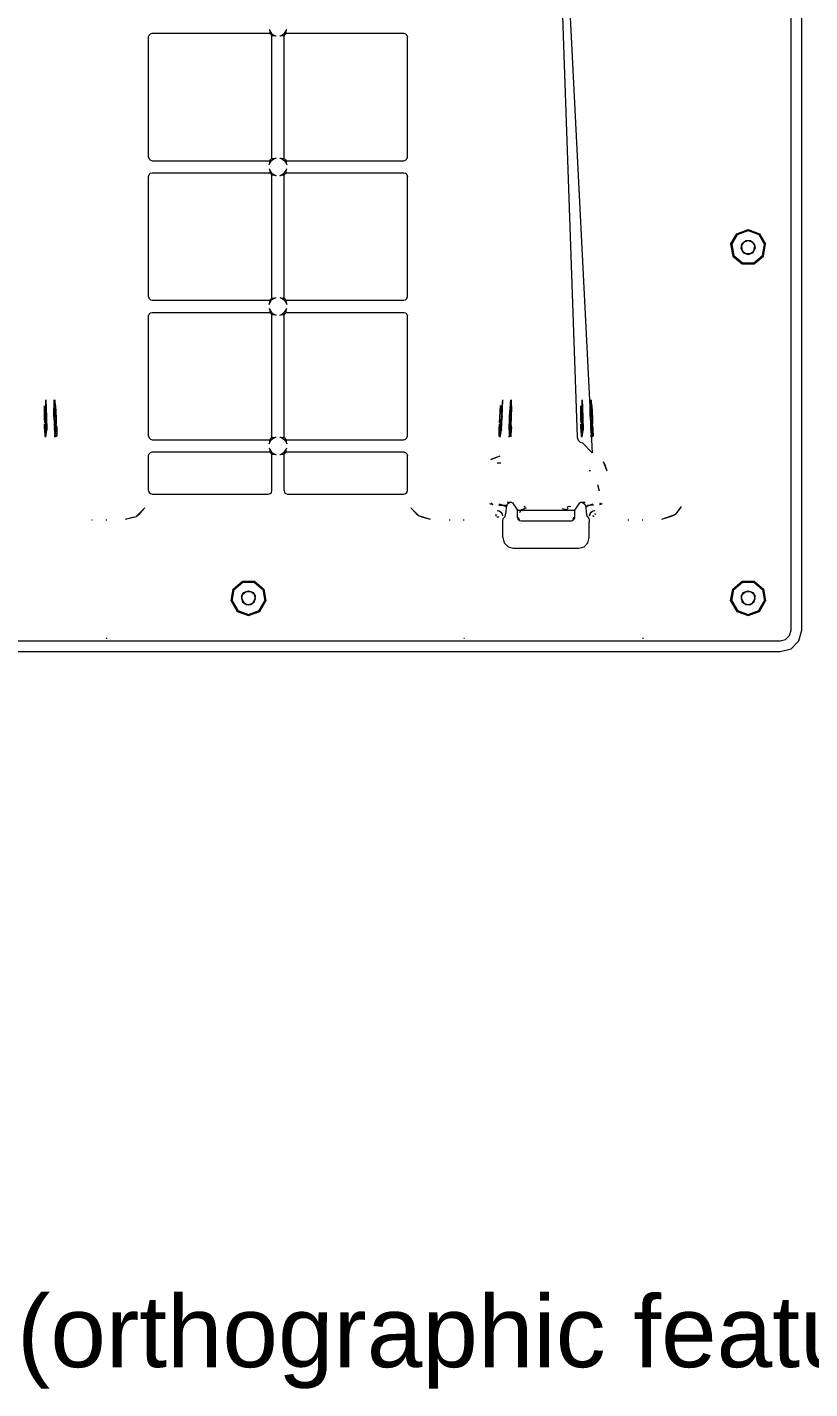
# Model space of a CAD drawing. Header units: millimetres. Extents: x 0 to 1729, y -270 to 583.
# Drawn here: x 931.4 to 1150.3, y -206 to 174.5 of the extents above; entities that cross this region are included whole.
import ezdxf

# ---------------------------------------------------------------- set-up
doc = ezdxf.new("R2010")
doc.units = ezdxf.units.MM
doc.layers.add('OUTLINE', color=7, linetype='Continuous')
doc.layers.add('TITLE', color=7, linetype='Continuous')
doc.styles.add('ARIAL', font='arial.ttf')

msp = doc.modelspace()

# ---------------------------------------------------------------- linework, layer by layer
at = {"layer": 'OUTLINE', "lineweight": 13}
for p, q in [((1145, 6), (1145, 422)), ((1148, 6), (1148, 422)), ((1076.5, 310.15), (1085.22, 59.91)), ((1076.5, 310.15), (1089.37, 55.57)), ((965.31, 171.81), (965.45, 172.3)), ((965.31, 138.19), (965.31, 171.81)), ((965.45, 172.3), (965.81, 172.67)), ((965.81, 172.67), (966.32, 172.8)), ((966.32, 172.8), (999.21, 172.8)), ((999.05, 173.98), (999.1, 173.8)), ((999.05, 173.98), (999.21, 173.49)), ((999.1, 173.8), (999.15, 173.64)), ((999.15, 173.64), (999.19, 173.53)), ((999.19, 173.53), (999.21, 173.48)), ((999.21, 173.49), (999.73, 172.73)), ((999.21, 173.48), (999.21, 172.8)), ((999.21, 172.8), (999.39, 172.59)), ((999.39, 172.59), (999.59, 172.39)), ((999.59, 172.39), (999.8, 172.21)), ((999.73, 172.73), (1000.49, 172.21)), ((999.8, 137.79), (999.8, 172.21)), ((999.8, 172.21), (1000.48, 172.21)), ((1000.48, 172.21), (1000.53, 172.19)), ((1000.49, 172.21), (1000.98, 172.05)), ((1000.53, 172.19), (1000.64, 172.15)), ((1000.64, 172.15), (1000.8, 172.1)), ((1000.8, 172.1), (1000.98, 172.05)), ((1002.02, 172.05), (1002.51, 172.21)), ((1002.02, 172.05), (1002.2, 172.1)), ((1002.2, 172.1), (1002.36, 172.15)), ((1002.36, 172.15), (1002.47, 172.19)), ((1002.47, 172.19), (1002.52, 172.21)), ((1002.51, 172.21), (1003.27, 172.73)), ((1002.52, 172.21), (1003.2, 172.21)), ((1003.2, 172.21), (1003.41, 172.39)), ((1003.2, 137.79), (1003.2, 172.21)), ((1003.27, 172.73), (1003.79, 173.49)), ((1003.41, 172.39), (1003.61, 172.59)), ((1003.61, 172.59), (1003.79, 172.8)), ((1003.79, 173.49), (1003.95, 173.98)), ((1003.79, 173.48), (1003.81, 173.53)), ((1003.79, 172.8), (1003.79, 173.48)), ((1003.79, 172.8), (1036.68, 172.8)), ((1003.81, 173.53), (1003.85, 173.64)), ((1003.85, 173.64), (1003.9, 173.8)), ((1003.9, 173.8), (1003.95, 173.98)), ((1036.68, 172.8), (1037.19, 172.67)), ((1037.19, 172.67), (1037.55, 172.3)), ((1037.55, 172.3), (1037.69, 171.81)), ((1037.69, 138.19), (1037.69, 171.81)), ((965.31, 138.19), (965.45, 137.7)), ((965.45, 137.7), (965.81, 137.33)), ((965.81, 137.33), (966.32, 137.2)), ((966.32, 137.2), (999.21, 137.2)), ((999.21, 137.2), (999.39, 137.41)), ((999.21, 136.51), (999.73, 137.27)), ((999.21, 136.52), (999.21, 137.2)), ((999.39, 137.41), (999.59, 137.61)), ((999.59, 137.61), (999.8, 137.79)), ((999.73, 137.27), (1000.49, 137.79)), ((999.8, 137.79), (1000.48, 137.79)), ((1000.48, 137.79), (1000.53, 137.81)), ((1000.49, 137.79), (1000.98, 137.95)), ((1000.53, 137.81), (1000.64, 137.85)), ((1000.64, 137.85), (1000.8, 137.9)), ((1000.8, 137.9), (1000.98, 137.95)), ((1002.02, 137.95), (1002.2, 137.9)), ((1002.02, 137.95), (1002.51, 137.79)), ((1002.2, 137.9), (1002.36, 137.85)), ((1002.36, 137.85), (1002.47, 137.81)), ((1002.47, 137.81), (1002.52, 137.79)), ((1002.51, 137.79), (1003.27, 137.27)), ((1002.52, 137.79), (1003.2, 137.79)), ((1003.2, 137.79), (1003.41, 137.61)), ((1003.27, 137.27), (1003.79, 136.51)), ((1003.41, 137.61), (1003.61, 137.41)), ((1003.61, 137.41), (1003.79, 137.2)), ((1003.79, 137.2), (1003.79, 136.52)), ((1003.79, 137.2), (1036.68, 137.2)), ((1036.68, 137.2), (1037.19, 137.33)), ((1037.19, 137.33), (1037.55, 137.7)), ((1037.55, 137.7), (1037.69, 138.19)), ((965.31, 132.81), (965.45, 133.3)), ((965.45, 133.3), (965.81, 133.67)), ((965.81, 133.67), (966.32, 133.8)), ((966.32, 133.8), (999.21, 133.8)), ((999.05, 136.02), (999.21, 136.51)), ((999.05, 136.02), (999.1, 136.2)), ((999.05, 134.98), (999.1, 134.8)), ((999.05, 134.98), (999.21, 134.49)), ((999.1, 136.2), (999.15, 136.36)), ((999.1, 134.8), (999.15, 134.64)), ((999.15, 136.36), (999.19, 136.47)), ((999.15, 134.64), (999.19, 134.53)), ((999.19, 136.47), (999.21, 136.52)), ((999.19, 134.53), (999.21, 134.48)), ((999.21, 134.49), (999.73, 133.73)), ((999.21, 134.48), (999.21, 133.8)), ((999.21, 133.8), (999.39, 133.59)), ((999.39, 133.59), (999.59, 133.39)), ((999.59, 133.39), (999.8, 133.21)), ((999.73, 133.73), (1000.49, 133.21)), ((999.8, 98.79), (999.8, 133.21)), ((999.8, 133.21), (1000.48, 133.21)), ((1000.48, 133.21), (1000.53, 133.19)), ((1000.49, 133.21), (1000.98, 133.05)), ((1000.53, 133.19), (1000.64, 133.15)), ((1002.02, 133.05), (1002.51, 133.21)), ((1002.36, 133.15), (1002.47, 133.19)), ((1002.47, 133.19), (1002.52, 133.21)), ((1002.51, 133.21), (1003.27, 133.73)), ((1002.52, 133.21), (1003.2, 133.21)), ((1003.2, 133.21), (1003.41, 133.39)), ((1003.2, 98.79), (1003.2, 133.21)), ((1003.27, 133.73), (1003.79, 134.49)), ((1003.41, 133.39), (1003.61, 133.59)), ((1003.61, 133.59), (1003.79, 133.8)), ((1003.79, 136.52), (1003.81, 136.47)), ((1003.79, 136.51), (1003.95, 136.02)), ((1003.79, 134.49), (1003.95, 134.98)), ((1003.79, 134.48), (1003.81, 134.53)), ((1003.79, 133.8), (1003.79, 134.48)), ((1003.79, 133.8), (1036.68, 133.8)), ((1003.81, 136.47), (1003.85, 136.36)), ((1003.81, 134.53), (1003.85, 134.64)), ((1003.85, 136.36), (1003.9, 136.2)), ((1003.85, 134.64), (1003.9, 134.8)), ((1003.9, 136.2), (1003.95, 136.02)), ((1003.9, 134.8), (1003.95, 134.98)), ((1036.68, 133.8), (1037.19, 133.67)), ((1037.19, 133.67), (1037.55, 133.3)), ((1037.55, 133.3), (1037.69, 132.81)), ((965.31, 99.19), (965.31, 132.81)), ((1000.64, 133.15), (1000.8, 133.1)), ((1000.8, 133.1), (1000.98, 133.05)), ((1002.02, 133.05), (1002.2, 133.1)), ((1002.2, 133.1), (1002.36, 133.15)), ((1037.69, 99.19), (1037.69, 132.81)), ((1128.12, 113.86), (1129.81, 116.8)), ((1128.42, 113.81), (1130.01, 116.56)), ((1129.81, 116.8), (1133, 117.96)), ((1129.81, 116.8), (1130.01, 116.56)), ((1130.01, 116.56), (1133, 117.65)), ((1131.13, 113.33), (1131.78, 114.45)), ((1131.27, 114), (1132.32, 114.88)), ((1131.27, 114), (1131.78, 114.45)), ((1131.78, 114.45), (1133, 114.9)), ((1131.78, 114.45), (1132.32, 114.88)), ((1132.32, 114.88), (1133, 114.9)), ((1132.32, 114.88), (1133.68, 114.88)), ((1133, 117.96), (1133, 117.65)), ((1133, 117.96), (1136.19, 116.8)), ((1133, 117.65), (1135.99, 116.56)), ((1133, 114.9), (1133.68, 114.88)), ((1133, 114.9), (1134.22, 114.45)), ((1133.68, 114.88), (1134.22, 114.45)), ((1133.68, 114.88), (1134.73, 114)), ((1134.22, 114.45), (1134.73, 114)), ((1134.22, 114.45), (1134.87, 113.33)), ((1135.99, 116.56), (1136.19, 116.8)), ((1135.99, 116.56), (1137.58, 113.81)), ((1136.19, 116.8), (1137.88, 113.86)), ((1128.12, 113.86), (1128.42, 113.81)), ((1128.12, 113.86), (1128.71, 110.52)), ((1128.42, 113.81), (1128.97, 110.67)), ((1128.71, 110.52), (1128.97, 110.67)), ((1128.71, 110.52), (1131.3, 108.34)), ((1128.97, 110.67), (1131.41, 108.63)), ((1131.03, 112.65), (1131.27, 114)), ((1131.03, 112.65), (1131.13, 113.33)), ((1131.03, 112.65), (1131.36, 112.05)), ((1131.03, 112.65), (1131.71, 111.47)), ((1131.13, 113.33), (1131.27, 114)), ((1131.13, 113.33), (1131.36, 112.05)), ((1131.36, 112.05), (1131.71, 111.47)), ((1131.36, 112.05), (1132.35, 111.22)), ((1131.71, 111.47), (1132.35, 111.22)), ((1131.71, 111.47), (1133, 111)), ((1132.35, 111.22), (1133, 111)), ((1132.35, 111.22), (1133.65, 111.22)), ((1133, 111), (1134.29, 111.47)), ((1133, 111), (1133.65, 111.22)), ((1133.65, 111.22), (1134.64, 112.05)), ((1133.65, 111.22), (1134.29, 111.47)), ((1134.29, 111.47), (1134.97, 112.65)), ((1134.29, 111.47), (1134.64, 112.05)), ((1134.59, 108.63), (1137.03, 110.67)), ((1134.64, 112.05), (1134.87, 113.33)), ((1134.64, 112.05), (1134.97, 112.65)), ((1134.7, 108.34), (1137.29, 110.52)), ((1134.73, 114), (1134.87, 113.33)), ((1134.73, 114), (1134.97, 112.65)), ((1134.87, 113.33), (1134.97, 112.65)), ((1137.03, 110.67), (1137.58, 113.81)), ((1137.03, 110.67), (1137.29, 110.52)), ((1137.29, 110.52), (1137.88, 113.86)), ((1137.58, 113.81), (1137.88, 113.86)), ((1131.3, 108.34), (1131.41, 108.63)), ((1131.3, 108.34), (1134.7, 108.34)), ((1131.41, 108.63), (1134.59, 108.63)), ((1134.59, 108.63), (1134.7, 108.34)), ((965.31, 99.19), (965.45, 98.7)), ((1000.49, 98.79), (1000.98, 98.95)), ((1000.8, 98.9), (1000.98, 98.95)), ((1002.02, 98.95), (1002.2, 98.9)), ((1002.02, 98.95), (1002.51, 98.79)), ((1037.55, 98.7), (1037.69, 99.19)), ((965.45, 98.7), (965.81, 98.33)), ((965.81, 98.33), (966.32, 98.2)), ((966.32, 98.2), (999.21, 98.2)), ((999.05, 97.02), (999.21, 97.51)), ((999.05, 97.02), (999.1, 97.2)), ((999.05, 95.98), (999.1, 95.8)), ((999.05, 95.98), (999.21, 95.49)), ((999.1, 97.2), (999.15, 97.36)), ((999.1, 95.8), (999.15, 95.64)), ((999.15, 97.36), (999.19, 97.47)), ((999.15, 95.64), (999.19, 95.53)), ((999.19, 97.47), (999.21, 97.52)), ((999.19, 95.53), (999.21, 95.48)), ((999.21, 98.2), (999.39, 98.41)), ((999.21, 97.51), (999.73, 98.27)), ((999.21, 97.52), (999.21, 98.2)), ((999.21, 95.49), (999.73, 94.73)), ((999.21, 95.48), (999.21, 94.8)), ((999.39, 98.41), (999.59, 98.61)), ((999.59, 98.61), (999.8, 98.79)), ((999.73, 98.27), (1000.49, 98.79)), ((999.8, 98.79), (1000.48, 98.79)), ((1000.48, 98.79), (1000.53, 98.81)), ((1000.53, 98.81), (1000.64, 98.85)), ((1000.64, 98.85), (1000.8, 98.9)), ((1002.2, 98.9), (1002.36, 98.85)), ((1002.36, 98.85), (1002.47, 98.81)), ((1002.47, 98.81), (1002.52, 98.79)), ((1002.51, 98.79), (1003.27, 98.27)), ((1002.52, 98.79), (1003.2, 98.79)), ((1003.2, 98.79), (1003.41, 98.61)), ((1003.27, 98.27), (1003.79, 97.51)), ((1003.27, 94.73), (1003.79, 95.49)), ((1003.41, 98.61), (1003.61, 98.41)), ((1003.61, 98.41), (1003.79, 98.2)), ((1003.79, 98.2), (1003.79, 97.52)), ((1003.79, 98.2), (1036.68, 98.2)), ((1003.79, 97.52), (1003.81, 97.47)), ((1003.79, 97.51), (1003.95, 97.02)), ((1003.79, 95.49), (1003.95, 95.98)), ((1003.79, 95.48), (1003.81, 95.53)), ((1003.79, 94.8), (1003.79, 95.48)), ((1003.81, 97.47), (1003.85, 97.36)), ((1003.81, 95.53), (1003.85, 95.64)), ((1003.85, 97.36), (1003.9, 97.2)), ((1003.85, 95.64), (1003.9, 95.8)), ((1003.9, 97.2), (1003.95, 97.02)), ((1003.9, 95.8), (1003.95, 95.98)), ((1036.68, 98.2), (1037.19, 98.33)), ((1037.19, 98.33), (1037.55, 98.7)), ((965.31, 93.81), (965.45, 94.3)), ((965.31, 60.19), (965.31, 93.81)), ((965.45, 94.3), (965.81, 94.67)), ((965.81, 94.67), (966.32, 94.8)), ((966.32, 94.8), (999.21, 94.8)), ((999.21, 94.8), (999.39, 94.59)), ((999.39, 94.59), (999.59, 94.39)), ((999.59, 94.39), (999.8, 94.21)), ((999.73, 94.73), (1000.49, 94.21)), ((999.8, 59.79), (999.8, 94.21)), ((999.8, 94.21), (1000.48, 94.21)), ((1000.48, 94.21), (1000.53, 94.19)), ((1000.49, 94.21), (1000.98, 94.05)), ((1000.53, 94.19), (1000.64, 94.15)), ((1000.64, 94.15), (1000.8, 94.1)), ((1000.8, 94.1), (1000.98, 94.05)), ((1002.02, 94.05), (1002.51, 94.21)), ((1002.02, 94.05), (1002.2, 94.1)), ((1002.2, 94.1), (1002.36, 94.15)), ((1002.36, 94.15), (1002.47, 94.19)), ((1002.47, 94.19), (1002.52, 94.21)), ((1002.51, 94.21), (1003.27, 94.73)), ((1002.52, 94.21), (1003.2, 94.21)), ((1003.2, 94.21), (1003.41, 94.39)), ((1003.2, 59.79), (1003.2, 94.21)), ((1003.41, 94.39), (1003.61, 94.59)), ((1003.61, 94.59), (1003.79, 94.8)), ((1003.79, 94.8), (1036.68, 94.8)), ((1036.68, 94.8), (1037.19, 94.67)), ((1037.19, 94.67), (1037.55, 94.3)), ((1037.55, 94.3), (1037.69, 93.81)), ((1037.69, 60.19), (1037.69, 93.81)), ((936.11, 68.71), (936.15, 65.19)), ((936.11, 68.71), (936.22, 63.89)), ((936.29, 68.71), (936.65, 64.99)), ((936.54, 66.76), (936.62, 70.36)), ((936.62, 70.36), (936.76, 65.62)), ((938.81, 65.63), (938.88, 70.36)), ((938.97, 64.99), (939.08, 68.73)), ((939.07, 70.36), (939.31, 65.85)), ((939.07, 70.36), (939.34, 64.38)), ((939.26, 68.74), (939.47, 65.23)), ((939.26, 68.74), (939.5, 63.55)), ((1063.51, 63.92), (1063.74, 68.74)), ((1063.53, 65.23), (1063.74, 68.74)), ((1063.92, 68.73), (1064.03, 64.99)), ((1064.05, 66.78), (1064.36, 70.36)), ((1064.19, 65.63), (1064.36, 70.36)), ((1066.24, 65.62), (1066.63, 70.34)), ((1066.35, 64.99), (1066.71, 68.71)), ((1066.67, 64.35), (1066.81, 70.33)), ((1066.74, 65.81), (1066.81, 70.33)), ((1066.77, 63.52), (1066.89, 68.71)), ((1066.85, 65.19), (1066.89, 68.71)), ((1086.11, 68.71), (1086.15, 65.19)), ((1086.11, 68.71), (1086.22, 63.89)), ((1086.29, 68.71), (1086.65, 64.99)), ((1086.54, 66.76), (1086.62, 70.36)), ((1086.62, 70.36), (1086.76, 65.62)), ((1088.81, 65.63), (1088.88, 70.36)), ((1088.97, 64.99), (1089.08, 68.73)), ((1089.07, 70.36), (1089.31, 65.85)), ((1089.07, 70.36), (1089.34, 64.38)), ((1089.26, 68.74), (1089.47, 65.23)), ((1089.26, 68.74), (1089.5, 63.55)), ((936.15, 65.19), (936.22, 63.89)), ((936.26, 65.81), (936.27, 66.84)), ((936.26, 65.81), (936.34, 63.74)), ((936.5, 63.74), (936.65, 64.99)), ((936.54, 66.76), (936.76, 65.62)), ((936.62, 63.57), (936.76, 65.62)), ((936.65, 64.99), (936.71, 61.91)), ((936.76, 65.62), (936.83, 61.85)), ((938.81, 65.63), (938.99, 61.85)), ((938.81, 65.63), (939.06, 64.21)), ((938.97, 64.99), (939.11, 61.91)), ((938.97, 64.99), (939.22, 63.37)), ((939.31, 65.85), (939.34, 64.38)), ((939.47, 65.23), (939.5, 63.55)), ((1063.51, 63.92), (1063.53, 65.23)), ((1063.63, 63.77), (1063.69, 65.85)), ((1063.69, 65.85), (1063.77, 66.87)), ((1063.79, 63.75), (1064.03, 64.99)), ((1063.89, 61.91), (1064.03, 64.99)), ((1063.91, 63.58), (1064.19, 65.63)), ((1064.01, 61.85), (1064.19, 65.63)), ((1064.05, 66.78), (1064.19, 65.63)), ((1066.17, 61.85), (1066.24, 65.62)), ((1066.24, 65.62), (1066.39, 64.2)), ((1066.29, 61.91), (1066.35, 64.99)), ((1066.35, 64.99), (1066.49, 63.36)), ((1066.67, 64.35), (1066.74, 65.81)), ((1066.77, 63.52), (1066.85, 65.19)), ((1086.15, 65.19), (1086.22, 63.89)), ((1086.26, 65.81), (1086.27, 66.84)), ((1086.26, 65.81), (1086.34, 63.74)), ((1086.5, 63.74), (1086.65, 64.99)), ((1086.54, 66.76), (1086.76, 65.62)), ((1086.62, 63.57), (1086.76, 65.62)), ((1086.65, 64.99), (1086.71, 61.91)), ((1086.76, 65.62), (1086.83, 61.85)), ((1088.81, 65.63), (1088.99, 61.85)), ((1088.81, 65.63), (1089.06, 64.21)), ((1088.97, 64.99), (1089.11, 61.91)), ((1088.97, 64.99), (1089.22, 63.37)), ((1089.31, 65.85), (1089.34, 64.38)), ((1089.47, 65.23), (1089.5, 63.55)), ((936.21, 62.27), (936.23, 63.52)), ((936.21, 62.27), (936.3, 60.15)), ((936.23, 63.52), (936.3, 60.15)), ((936.33, 62.23), (936.35, 63.15)), ((936.33, 62.23), (936.39, 60.13)), ((936.35, 63.15), (936.39, 60.13)), ((936.48, 59.99), (936.71, 61.91)), ((936.5, 63.74), (936.51, 63.36)), ((936.51, 63.36), (936.71, 61.91)), ((936.57, 59.96), (936.83, 61.85)), ((936.62, 63.57), (936.63, 62.97)), ((936.63, 62.97), (936.83, 61.85)), ((938.99, 61.85), (939.09, 63.58)), ((938.99, 61.85), (939.13, 59.9)), ((938.99, 61.85), (939.22, 61.2)), ((939.06, 64.21), (939.09, 63.58)), ((939.11, 61.91), (939.24, 63)), ((939.11, 61.91), (939.48, 59.99)), ((939.13, 59.9), (939.22, 61.2)), ((939.22, 63.37), (939.24, 63)), ((939.37, 63.77), (939.49, 62.26)), ((939.49, 62.26), (939.5, 61.46)), ((939.52, 63.19), (939.61, 62.3)), ((939.52, 63.19), (939.66, 60.17)), ((939.61, 62.3), (939.66, 60.17)), ((1063.34, 60.17), (1063.5, 63.55)), ((1063.34, 60.17), (1063.39, 62.3)), ((1063.39, 62.3), (1063.5, 63.55)), ((1063.43, 60.16), (1063.6, 63.2)), ((1063.43, 60.16), (1063.51, 62.26)), ((1063.51, 62.26), (1063.6, 63.2)), ((1063.52, 59.99), (1063.89, 61.91)), ((1063.61, 59.97), (1064.01, 61.85)), ((1063.78, 63.37), (1063.79, 63.75)), ((1063.78, 63.37), (1063.89, 61.91)), ((1063.88, 63), (1063.91, 63.58)), ((1063.88, 63), (1064.01, 61.85)), ((1066.17, 61.85), (1066.38, 63.57)), ((1066.17, 61.85), (1066.18, 59.9)), ((1066.17, 61.85), (1066.35, 61.2)), ((1066.18, 59.9), (1066.35, 61.2)), ((1066.29, 61.91), (1066.49, 62.98)), ((1066.29, 61.91), (1066.52, 59.99)), ((1066.38, 63.57), (1066.39, 64.2)), ((1066.49, 62.98), (1066.49, 63.36)), ((1066.63, 61.43), (1066.67, 62.23)), ((1066.66, 63.74), (1066.67, 62.23)), ((1066.7, 60.15), (1066.77, 63.15)), ((1066.7, 60.15), (1066.79, 62.27)), ((1066.77, 63.15), (1066.79, 62.27)), ((1086.21, 62.27), (1086.23, 63.52)), ((1086.21, 62.27), (1086.3, 60.15)), ((1086.23, 63.52), (1086.3, 60.15)), ((1086.33, 62.23), (1086.35, 63.15)), ((1086.33, 62.23), (1086.39, 60.13)), ((1086.35, 63.15), (1086.39, 60.13)), ((1086.48, 59.99), (1086.71, 61.91)), ((1086.5, 63.74), (1086.51, 63.36)), ((1086.51, 63.36), (1086.71, 61.91)), ((1086.57, 59.96), (1086.83, 61.85)), ((1086.62, 63.57), (1086.63, 62.97)), ((1086.63, 62.97), (1086.83, 61.85)), ((1088.99, 61.85), (1089.09, 63.58)), ((1088.99, 61.85), (1089.13, 59.9)), ((1088.99, 61.85), (1089.22, 61.2)), ((1089.06, 64.21), (1089.09, 63.58)), ((1089.11, 61.91), (1089.24, 63)), ((1089.11, 61.91), (1089.48, 59.99)), ((1089.13, 59.9), (1089.22, 61.2)), ((1089.22, 63.37), (1089.24, 63)), ((1089.37, 63.77), (1089.49, 62.26)), ((1089.49, 62.26), (1089.5, 61.46)), ((1089.52, 63.19), (1089.61, 62.3)), ((1089.52, 63.19), (1089.66, 60.17)), ((1089.61, 62.3), (1089.66, 60.17)), ((965.31, 60.19), (965.45, 59.7)), ((965.45, 59.7), (965.81, 59.33)), ((965.81, 59.33), (966.32, 59.2)), ((966.32, 59.2), (999.21, 59.2)), ((999.05, 58.02), (999.21, 58.51)), ((999.05, 58.02), (999.1, 58.2)), ((999.1, 58.2), (999.15, 58.36)), ((999.15, 58.36), (999.19, 58.47)), ((999.19, 58.47), (999.21, 58.52)), ((999.21, 59.2), (999.39, 59.41)), ((999.21, 58.51), (999.73, 59.27)), ((999.21, 58.52), (999.21, 59.2)), ((999.39, 59.41), (999.59, 59.61)), ((999.59, 59.61), (999.8, 59.79)), ((999.73, 59.27), (1000.49, 59.79)), ((999.8, 59.79), (1000.48, 59.79)), ((1000.48, 59.79), (1000.53, 59.81)), ((1000.49, 59.79), (1000.98, 59.95)), ((1000.53, 59.81), (1000.64, 59.85)), ((1000.64, 59.85), (1000.8, 59.9)), ((1000.8, 59.9), (1000.98, 59.95)), ((1002.02, 59.95), (1002.2, 59.9)), ((1002.02, 59.95), (1002.51, 59.79)), ((1002.2, 59.9), (1002.36, 59.85)), ((1002.36, 59.85), (1002.47, 59.81)), ((1002.47, 59.81), (1002.52, 59.79)), ((1002.51, 59.79), (1003.27, 59.27)), ((1002.52, 59.79), (1003.2, 59.79)), ((1003.2, 59.79), (1003.41, 59.61)), ((1003.27, 59.27), (1003.79, 58.51)), ((1003.41, 59.61), (1003.61, 59.41)), ((1003.61, 59.41), (1003.79, 59.2)), ((1003.79, 59.2), (1003.79, 58.52)), ((1003.79, 59.2), (1036.68, 59.2)), ((1003.79, 58.52), (1003.81, 58.47)), ((1003.79, 58.51), (1003.95, 58.02)), ((1003.81, 58.47), (1003.85, 58.36)), ((1003.85, 58.36), (1003.9, 58.2)), ((1003.9, 58.2), (1003.95, 58.02)), ((1036.68, 59.2), (1037.19, 59.33)), ((1037.19, 59.33), (1037.55, 59.7)), ((1037.55, 59.7), (1037.69, 60.19)), ((1085.22, 59.91), (1085.44, 59.12)), ((1085.44, 59.12), (1085.99, 58.55)), ((1085.99, 58.55), (1086.72, 58.34)), ((1086.72, 58.34), (1089.37, 55.57)), ((965.31, 54.81), (965.45, 55.3)), ((965.31, 45), (965.31, 54.81)), ((965.45, 55.3), (965.81, 55.67)), ((965.81, 55.67), (966.32, 55.8)), ((966.32, 55.8), (999.21, 55.8)), ((999.05, 56.98), (999.1, 56.8)), ((999.05, 56.98), (999.21, 56.49)), ((999.1, 56.8), (999.15, 56.64)), ((999.15, 56.64), (999.19, 56.53)), ((999.19, 56.53), (999.21, 56.48)), ((999.21, 56.49), (999.73, 55.73)), ((999.21, 56.48), (999.21, 55.8)), ((999.21, 55.8), (999.39, 55.59)), ((999.39, 55.59), (999.59, 55.39)), ((999.59, 55.39), (999.8, 55.21)), ((999.73, 55.73), (1000.49, 55.21)), ((999.8, 45), (999.8, 55.21)), ((999.8, 55.21), (1000.48, 55.21)), ((1000.48, 55.21), (1000.53, 55.19)), ((1000.49, 55.21), (1000.98, 55.05)), ((1000.53, 55.19), (1000.64, 55.15)), ((1000.64, 55.15), (1000.8, 55.1)), ((1000.8, 55.1), (1000.98, 55.05)), ((1002.02, 55.05), (1002.51, 55.21)), ((1002.02, 55.05), (1002.2, 55.1)), ((1002.2, 55.1), (1002.36, 55.15)), ((1002.36, 55.15), (1002.47, 55.19)), ((1002.47, 55.19), (1002.52, 55.21)), ((1002.51, 55.21), (1003.27, 55.73)), ((1002.52, 55.21), (1003.2, 55.21)), ((1003.2, 55.21), (1003.41, 55.39)), ((1003.2, 45), (1003.2, 55.21)), ((1003.27, 55.73), (1003.79, 56.49)), ((1003.41, 55.39), (1003.61, 55.59)), ((1003.61, 55.59), (1003.79, 55.8)), ((1003.79, 56.49), (1003.95, 56.98)), ((1003.79, 56.48), (1003.81, 56.53)), ((1003.79, 55.8), (1003.79, 56.48)), ((1003.79, 55.8), (1036.68, 55.8)), ((1003.81, 56.53), (1003.85, 56.64)), ((1003.85, 56.64), (1003.9, 56.8)), ((1003.9, 56.8), (1003.95, 56.98)), ((1036.68, 55.8), (1037.19, 55.67)), ((1037.19, 55.67), (1037.55, 55.3)), ((1037.55, 55.3), (1037.69, 54.81)), ((1037.69, 45), (1037.69, 54.81)), ((1061.01, 53.65), (1063.63, 54.67)), ((1061.01, 53.65), (1061.63, 53.98)), ((1061.63, 53.98), (1063.63, 54.67)), ((1062.82, 52.78), (1063.04, 52.74)), ((1063.04, 52.74), (1063.8, 52.74)), ((1088.56, 50.6), (1088.84, 50.6)), ((1088.84, 50.6), (1088.93, 50.62)), ((1092.5, 53.14), (1092.84, 52.52)), ((1092.5, 53.14), (1093.52, 50.55)), ((1092.84, 52.52), (1093.52, 50.55)), ((1090.87, 46.69), (1091.14, 45.64)), ((1090.87, 46.69), (1091.35, 44.96)), ((965.31, 45), (965.45, 44.5)), ((965.45, 44.5), (965.81, 44.14)), ((965.81, 44.14), (966.32, 44)), ((966.32, 44), (998.8, 44)), ((998.8, 44), (999.3, 44.14)), ((999.3, 44.14), (999.67, 44.5)), ((999.67, 44.5), (999.8, 45)), ((1003.2, 45), (1003.33, 44.5)), ((1003.33, 44.5), (1003.7, 44.14)), ((1003.7, 44.14), (1004.2, 44)), ((1004.2, 44), (1036.68, 44)), ((1036.68, 44), (1037.19, 44.14)), ((1037.19, 44.14), (1037.55, 44.5)), ((1037.55, 44.5), (1037.69, 45)), ((1091.14, 45.64), (1091.35, 44.96)), ((961.83, 37.8), (964.3, 40.18)), ((961.83, 37.8), (962.82, 38.61)), ((962.82, 38.61), (964.3, 40.18)), ((1038.7, 40.18), (1040.18, 38.61)), ((1038.7, 40.18), (1040.78, 38.03)), ((1040.18, 38.61), (1040.78, 38.03)), ((1060.69, 41.39), (1061.62, 41.12)), ((1061.17, 41.62), (1061.62, 41.12)), ((1062.54, 37.86), (1062.56, 38.39)), ((1062.83, 39.46), (1063.37, 39.34)), ((1062.83, 39.46), (1063.56, 39.25)), ((1062.83, 39.46), (1063.37, 39.34)), ((1062.83, 39.46), (1063.57, 39.25)), ((1063.24, 40.95), (1063.86, 41.03)), ((1063.24, 40.95), (1064.13, 40.94)), ((1063.32, 41.26), (1063.86, 41.03)), ((1063.32, 41.26), (1064.17, 41.04)), ((1063.37, 39.34), (1063.56, 39.25)), ((1063.37, 39.34), (1063.57, 39.25)), ((1063.37, 39.34), (1063.87, 39.01)), ((1063.56, 39.25), (1063.87, 39.01)), ((1063.56, 39.25), (1064.11, 38.7)), ((1063.57, 39.25), (1063.87, 39.01)), ((1063.57, 39.25), (1064.11, 38.71)), ((1063.86, 41.03), (1064.17, 41.04)), ((1063.86, 41.03), (1064.13, 40.94)), ((1063.86, 41.03), (1064.55, 40.91)), ((1063.87, 39.01), (1064.11, 38.7)), ((1063.87, 39.01), (1064.11, 38.71)), ((1063.87, 39.01), (1064.2, 38.51)), ((1064.11, 38.71), (1064.2, 38.51)), ((1064.11, 38.71), (1064.32, 37.97)), ((1064.11, 38.7), (1064.2, 38.51)), ((1064.11, 38.7), (1064.32, 37.97)), ((1064.13, 40.94), (1064.55, 40.91)), ((1064.13, 40.94), (1064.9, 40.76)), ((1064.17, 41.04), (1064.55, 40.91)), ((1064.17, 41.04), (1064.92, 40.9)), ((1064.2, 38.51), (1064.32, 37.97)), ((1064.2, 38.51), (1064.32, 37.97)), ((1064.55, 40.91), (1064.9, 40.76)), ((1064.55, 40.91), (1064.92, 40.9)), ((1064.55, 40.91), (1065.06, 40.78)), ((1064.9, 40.76), (1065.06, 40.78)), ((1064.9, 40.76), (1065.26, 40.53)), ((1064.92, 40.9), (1065.06, 40.78)), ((1064.92, 40.9), (1065.31, 40.88)), ((1065.02, 37.74), (1065.18, 38.19)), ((1065.18, 38.19), (1065.31, 39.1)), ((1065.31, 39.1), (1065.38, 40.32)), ((1065.38, 40.32), (1065.69, 41.21)), ((1065.58, 41.79), (1066.1, 41.78)), ((1065.58, 41.79), (1066.87, 41.79)), ((1065.69, 41.21), (1066.02, 41.52)), ((1066.02, 41.52), (1066.42, 41.72)), ((1066.1, 41.78), (1066.55, 41.73)), ((1066.42, 41.72), (1066.87, 41.79)), ((1066.55, 41.73), (1066.9, 41.65)), ((1066.9, 41.65), (1067.07, 41.56)), ((1067.07, 41.56), (1068.5, 39.5)), ((1068.5, 37.5), (1068.5, 39.5)), ((1068.5, 39.5), (1084.5, 39.5)), ((1069.12, 38.84), (1069.56, 39.69)), ((1069.56, 39.69), (1069.98, 39.75)), ((1069.98, 39.75), (1070.63, 40.15)), ((1070.27, 40.63), (1070.63, 40.42)), ((1070.63, 40.15), (1070.91, 40.07)), ((1080.98, 39.99), (1081.86, 39.79)), ((1080.98, 39.99), (1082.48, 39.69)), ((1081.86, 39.79), (1082.48, 39.69)), ((1082.37, 40.42), (1083.08, 40.68)), ((1082.37, 40.15), (1082.63, 39.92)), ((1083.08, 40.68), (1083.44, 40.56)), ((1084.5, 39.5), (1085.93, 41.56)), ((1084.5, 37.5), (1084.5, 39.5)), ((1085.93, 41.56), (1086.1, 41.65)), ((1086.1, 41.65), (1086.45, 41.73)), ((1086.13, 41.79), (1086.58, 41.72)), ((1086.13, 41.79), (1087.42, 41.79)), ((1086.45, 41.73), (1086.9, 41.78)), ((1086.58, 41.72), (1086.98, 41.52)), ((1086.9, 41.78), (1087.42, 41.79)), ((1086.98, 41.52), (1087.31, 41.21)), ((1087.31, 41.21), (1087.62, 40.32)), ((1087.62, 40.32), (1087.69, 39.1)), ((1087.69, 39.1), (1087.82, 38.19)), ((1087.74, 40.49), (1087.94, 40.76)), ((1087.74, 40.49), (1088.1, 40.76)), ((1087.82, 38.19), (1087.98, 37.74)), ((1087.94, 40.76), (1088.08, 40.9)), ((1087.94, 40.76), (1088.45, 40.9)), ((1087.94, 40.76), (1088.1, 40.76)), ((1088.08, 40.9), (1088.83, 41.04)), ((1088.08, 40.9), (1088.45, 40.9)), ((1088.1, 40.76), (1088.87, 40.94)), ((1088.1, 40.76), (1088.45, 40.9)), ((1088.45, 40.9), (1088.83, 41.04)), ((1088.45, 40.9), (1089.14, 41.02)), ((1088.45, 40.9), (1088.87, 40.94)), ((1088.68, 37.97), (1088.89, 38.71)), ((1088.68, 37.97), (1088.8, 38.51)), ((1088.69, 37.97), (1088.89, 38.7)), ((1088.69, 37.97), (1088.8, 38.51)), ((1088.8, 38.51), (1089.13, 39.01)), ((1088.8, 38.51), (1088.89, 38.71)), ((1088.8, 38.51), (1088.89, 38.7)), ((1088.83, 41.04), (1089.68, 41.26)), ((1088.83, 41.04), (1089.14, 41.02)), ((1088.87, 40.94), (1089.14, 41.02)), ((1088.87, 40.94), (1089.77, 41.01)), ((1088.89, 38.71), (1089.43, 39.25)), ((1088.89, 38.7), (1089.44, 39.25)), ((1088.89, 38.71), (1089.13, 39.01)), ((1088.89, 38.7), (1089.13, 39.01)), ((1089.13, 39.01), (1089.63, 39.34)), ((1089.13, 39.01), (1089.43, 39.25)), ((1089.13, 39.01), (1089.44, 39.25)), ((1089.14, 41.02), (1089.68, 41.26)), ((1089.14, 41.02), (1089.77, 41.01)), ((1089.43, 39.25), (1090.17, 39.46)), ((1089.43, 39.25), (1089.63, 39.34)), ((1089.44, 39.25), (1090.17, 39.46)), ((1089.44, 39.25), (1089.63, 39.34)), ((1089.54, 38.09), (1089.75, 37.7)), ((1089.63, 39.34), (1090.17, 39.46)), ((1089.63, 39.34), (1090.17, 39.46)), ((1090.06, 38.6), (1090.44, 38.39)), ((1091.5, 41.15), (1091.83, 41.62)), ((1091.5, 41.15), (1092.31, 41.39)), ((1108.9, 36.99), (1112.8, 38.44)), ((1111.88, 37.95), (1112.8, 38.44)), ((1112.8, 38.44), (1114.39, 40.53)), ((1112.8, 38.44), (1114.05, 40.12)), ((1114.05, 40.12), (1114.39, 40.53)), ((949.4, 36.83), (949.67, 36.83)), ((953.33, 36.83), (953.6, 36.83)), ((958.9, 36.99), (961.83, 37.8)), ((958.9, 36.99), (961, 37.53)), ((961, 37.53), (961.83, 37.8)), ((1040.78, 38.03), (1042, 37.53)), ((1040.78, 38.03), (1044.1, 36.99)), ((1042, 37.53), (1044.1, 36.99)), ((1049.4, 36.83), (1049.67, 36.83)), ((1053.33, 36.83), (1053.6, 36.83)), ((1062.72, 37.68), (1063.25, 37.7)), ((1064.41, 36.17), (1064.42, 36.63)), ((1064.41, 31.9), (1064.41, 36.17)), ((1064.42, 36.63), (1064.46, 36.99)), ((1064.46, 36.99), (1064.52, 37.16)), ((1064.52, 37.16), (1065.02, 37.74)), ((1068.5, 37.5), (1068.63, 37)), ((1068.63, 37), (1069, 36.63)), ((1068.72, 37.53), (1068.86, 36.99)), ((1068.72, 37.53), (1068.94, 36.81)), ((1068.86, 36.99), (1068.94, 36.81)), ((1069, 36.63), (1069.51, 36.5)), ((1069.51, 36.5), (1083.49, 36.5)), ((1083.39, 36.58), (1083.57, 36.62)), ((1083.39, 36.58), (1083.48, 36.59)), ((1083.48, 36.59), (1083.57, 36.62)), ((1083.49, 36.5), (1084, 36.63)), ((1084, 36.63), (1084.37, 37)), ((1084.06, 36.81), (1084.28, 37.53)), ((1084.06, 36.81), (1084.16, 37.02)), ((1084.16, 37.02), (1084.28, 37.53)), ((1084.37, 37), (1084.5, 37.5)), ((1087.98, 37.74), (1088.48, 37.16)), ((1088.48, 37.16), (1088.54, 36.99)), ((1088.54, 36.99), (1088.58, 36.63)), ((1088.58, 36.63), (1088.59, 36.17)), ((1088.59, 31.9), (1088.59, 36.17)), ((1099.4, 36.83), (1099.67, 36.83)), ((1103.33, 36.83), (1103.6, 36.83)), ((1108.9, 36.99), (1111.88, 37.95)), ((1064.41, 31.9), (1064.81, 30.41)), ((1088.19, 30.41), (1088.59, 31.9)), ((1064.81, 30.41), (1065.9, 29.32)), ((1065.9, 29.32), (1067.39, 28.92)), ((1067.39, 28.92), (1085.61, 28.92)), ((1085.61, 28.92), (1087.1, 29.32)), ((1087.1, 29.32), (1088.19, 30.41)), ((988.96, 17.48), (991.55, 19.66)), ((989.22, 17.33), (991.66, 19.37)), ((991.55, 19.66), (991.66, 19.37)), ((991.55, 19.66), (994.95, 19.66)), ((991.66, 19.37), (994.84, 19.37)), ((994.84, 19.37), (994.95, 19.66)), ((994.84, 19.37), (997.28, 17.33)), ((994.95, 19.66), (997.54, 17.48)), ((1128.71, 17.48), (1131.3, 19.66)), ((1128.97, 17.33), (1131.41, 19.37)), ((1131.3, 19.66), (1131.41, 19.37)), ((1131.3, 19.66), (1134.7, 19.66)), ((1131.41, 19.37), (1134.59, 19.37)), ((1134.59, 19.37), (1134.7, 19.66)), ((1134.59, 19.37), (1137.03, 17.33)), ((1134.7, 19.66), (1137.29, 17.48)), ((988.37, 14.14), (988.96, 17.48)), ((988.67, 14.19), (989.22, 17.33)), ((988.96, 17.48), (989.22, 17.33)), ((991.28, 15.35), (991.96, 16.53)), ((991.28, 15.35), (991.61, 15.95)), ((991.28, 15.35), (991.38, 14.67)), ((991.28, 15.35), (991.52, 14)), ((991.38, 14.67), (991.61, 15.95)), ((991.61, 15.95), (992.6, 16.78)), ((991.61, 15.95), (991.96, 16.53)), ((991.96, 16.53), (993.25, 17)), ((991.96, 16.53), (992.6, 16.78)), ((992.6, 16.78), (993.25, 17)), ((992.6, 16.78), (993.9, 16.78)), ((993.25, 17), (993.9, 16.78)), ((993.25, 17), (994.54, 16.53)), ((993.9, 16.78), (994.54, 16.53)), ((993.9, 16.78), (994.89, 15.95)), ((994.54, 16.53), (994.89, 15.95)), ((994.54, 16.53), (995.22, 15.35)), ((994.89, 15.95), (995.12, 14.67)), ((994.89, 15.95), (995.22, 15.35)), ((994.98, 14), (995.22, 15.35)), ((995.12, 14.67), (995.22, 15.35)), ((997.28, 17.33), (997.54, 17.48)), ((997.28, 17.33), (997.83, 14.19)), ((997.54, 17.48), (998.13, 14.14)), ((1128.12, 14.14), (1128.71, 17.48)), ((1128.42, 14.19), (1128.97, 17.33)), ((1128.71, 17.48), (1128.97, 17.33)), ((1131.03, 15.35), (1131.71, 16.53)), ((1131.03, 15.35), (1131.36, 15.95)), ((1131.03, 15.35), (1131.13, 14.67)), ((1131.03, 15.35), (1131.27, 14)), ((1131.13, 14.67), (1131.36, 15.95)), ((1131.36, 15.95), (1132.35, 16.78)), ((1131.36, 15.95), (1131.71, 16.53)), ((1131.71, 16.53), (1133, 17)), ((1131.71, 16.53), (1132.35, 16.78)), ((1132.35, 16.78), (1133, 17)), ((1132.35, 16.78), (1133.65, 16.78)), ((1133, 17), (1133.65, 16.78)), ((1133, 17), (1134.29, 16.53)), ((1133.65, 16.78), (1134.29, 16.53)), ((1133.65, 16.78), (1134.64, 15.95)), ((1134.29, 16.53), (1134.64, 15.95)), ((1134.29, 16.53), (1134.97, 15.35)), ((1134.64, 15.95), (1134.87, 14.67)), ((1134.64, 15.95), (1134.97, 15.35)), ((1134.73, 14), (1134.97, 15.35)), ((1134.87, 14.67), (1134.97, 15.35)), ((1137.03, 17.33), (1137.29, 17.48)), ((1137.03, 17.33), (1137.58, 14.19)), ((1137.29, 17.48), (1137.88, 14.14)), ((988.37, 14.14), (988.67, 14.19)), ((988.37, 14.14), (990.06, 11.2)), ((988.67, 14.19), (990.26, 11.44)), ((990.06, 11.2), (990.26, 11.44)), ((990.26, 11.44), (993.25, 10.35)), ((991.38, 14.67), (991.52, 14)), ((991.38, 14.67), (992.03, 13.55)), ((991.52, 14), (992.03, 13.55)), ((991.52, 14), (992.57, 13.12)), ((992.03, 13.55), (992.57, 13.12)), ((992.03, 13.55), (993.25, 13.1)), ((992.57, 13.12), (993.25, 13.1)), ((992.57, 13.12), (993.93, 13.12)), ((993.25, 13.1), (994.47, 13.55)), ((993.25, 13.1), (993.93, 13.12)), ((993.25, 10.35), (996.24, 11.44)), ((993.93, 13.12), (994.98, 14)), ((993.93, 13.12), (994.47, 13.55)), ((994.47, 13.55), (995.12, 14.67)), ((994.47, 13.55), (994.98, 14)), ((994.98, 14), (995.12, 14.67)), ((996.24, 11.44), (997.83, 14.19)), ((996.24, 11.44), (996.44, 11.2)), ((996.44, 11.2), (998.13, 14.14)), ((997.83, 14.19), (998.13, 14.14)), ((1128.12, 14.14), (1128.42, 14.19)), ((1128.12, 14.14), (1129.81, 11.2)), ((1128.42, 14.19), (1130.01, 11.44)), ((1129.81, 11.2), (1130.01, 11.44)), ((1130.01, 11.44), (1133, 10.35)), ((1131.13, 14.67), (1131.27, 14)), ((1131.13, 14.67), (1131.78, 13.55)), ((1131.27, 14), (1131.78, 13.55)), ((1131.27, 14), (1132.32, 13.12)), ((1131.78, 13.55), (1132.32, 13.12)), ((1131.78, 13.55), (1133, 13.1)), ((1132.32, 13.12), (1133, 13.1)), ((1132.32, 13.12), (1133.68, 13.12)), ((1133, 13.1), (1134.22, 13.55)), ((1133, 13.1), (1133.68, 13.12)), ((1133, 10.35), (1135.99, 11.44)), ((1133.68, 13.12), (1134.73, 14)), ((1133.68, 13.12), (1134.22, 13.55)), ((1134.22, 13.55), (1134.87, 14.67)), ((1134.22, 13.55), (1134.73, 14)), ((1134.73, 14), (1134.87, 14.67)), ((1135.99, 11.44), (1137.58, 14.19)), ((1135.99, 11.44), (1136.19, 11.2)), ((1136.19, 11.2), (1137.88, 14.14)), ((1137.58, 14.19), (1137.88, 14.14)), ((990.06, 11.2), (993.25, 10.04)), ((993.25, 10.04), (996.44, 11.2)), ((993.25, 10.04), (993.25, 10.35)), ((1129.81, 11.2), (1133, 10.04)), ((1133, 10.04), (1136.19, 11.2)), ((1133, 10.04), (1133, 10.35)), ((1143.5, 3.4), (1144.6, 4.5)), ((1144.6, 4.5), (1145, 6)), ((1147.2, 3), (1148, 6)), ((6, 3), (1142, 3)), ((6, 0), (1142, 0)), ((953.47, 3.71), (953.53, 3.72)), ((953.53, 3.72), (953.72, 3.72)), ((1053.47, 3.71), (1053.53, 3.72)), ((1053.53, 3.72), (1053.72, 3.72)), ((1103.47, 3.71), (1103.53, 3.72)), ((1103.53, 3.72), (1103.72, 3.72)), ((1142, 3), (1143.5, 3.4)), ((1142, 0), (1145, 0.8)), ((1145, 0.8), (1147.2, 3))]:
    msp.add_line(p, q, dxfattribs=at)

# ---------------------------------------------------------------- texts
at = {"layer": 'TITLE', "style": 'ARIAL'}
msp.add_text('SOURCE: Supplier 3D model 1000L MODULE - Half Height Side Plate.glb (orthographic feature edges)', height=20, dxfattribs=at).set_placement((0, -200))

doc.saveas('drawing.dxf')
